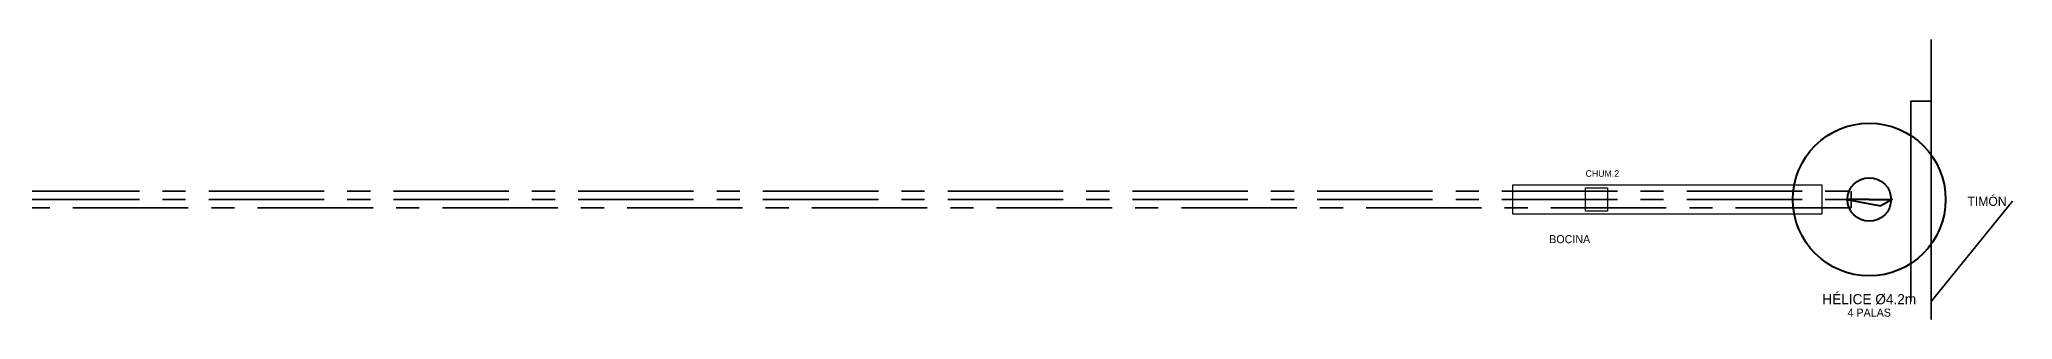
# Model space of a CAD drawing. Header units: metres. Extents: x 2 to 111, y 0 to 11.
# Drawn here: x 56.7 to 110.9, y 0.2 to 7.9 of the extents above; entities that cross this region are included whole.
import ezdxf
from ezdxf.enums import TextEntityAlignment as Align

# ---------------------------------------------------------------- set-up
doc = ezdxf.new("R2010")
doc.units = ezdxf.units.M
doc.linetypes.add('CENTER', pattern=[5.08, 3.175, -0.635, 0.635, -0.635])
for name, color, linetype, lineweight in [('BOCINA', 5, 'Continuous', 25), ('EJE_PROPULSOR', 1, 'CENTER', 35), ('HELICE', 2, 'Continuous', 40), ('TEXTOS', 1, 'Continuous', 13), ('TIMON', 6, 'Continuous', 35)]:
    doc.layers.add(name, color=color, linetype=linetype, lineweight=lineweight)

msp = doc.modelspace()

# ---------------------------------------------------------------- linework, layer by layer
at = {"layer": 'BOCINA'}
for points in [[(97.2, 3.1), (97.2, 3.9), (105.7, 3.9), (105.7, 3.1)], [(99.2, 3.175), (99.2, 3.825), (99.8, 3.825), (99.8, 3.175)]]:
    msp.add_lwpolyline(points, close=True, dxfattribs=at)
at = {"layer": 'EJE_PROPULSOR'}
msp.add_line((20.7, 3.5), (107.2, 3.5), dxfattribs=at)
msp.add_lwpolyline([(20.7, 3.275), (20.7, 3.725), (106.5, 3.725), (106.5, 3.275)], close=True, dxfattribs=at)
at = {"layer": 'HELICE'}
for points in [[(107, 3.5), (106.37, 3.5), (107.315, 3.325)], [(107, 3.5), (107.63, 3.5), (107.315, 3.325)]]:
    msp.add_lwpolyline(points, dxfattribs=at)
for radius in [2.1, 0.6]:
    msp.add_circle((107, 3.5), radius, dxfattribs=at)
at = {"layer": 'TIMON'}
msp.add_line((108.7, 0.2), (108.7, 7.9), dxfattribs=at)
msp.add_lwpolyline([(108.14, 0.7), (108.14, 6.2), (108.7, 6.2), (108.7, 0.7), (110.94, 3.45)], dxfattribs=at)

# ---------------------------------------------------------------- texts
at = {"layer": 'TEXTOS', "color": 1}
for s, height, p in [('CHUM.2', 0.18, (99.2, 4.125)), ('BOCINA', 0.22, (98.2, 2.3))]:
    msp.add_text(s, height=height, dxfattribs=at).set_placement(p)
msp.add_text('TIMÓN', height=0.25, dxfattribs=at).set_placement((109.7, 3.45), align=Align.MIDDLE_LEFT)
for s, height, p in [('HÉLICE Ø4.2m', 0.28, (107, 0.9)), ('4 PALAS', 0.22, (107, 0.5))]:
    msp.add_text(s, height=height, dxfattribs=at).set_placement(p, align=Align.TOP_CENTER)

doc.saveas('drawing.dxf')
